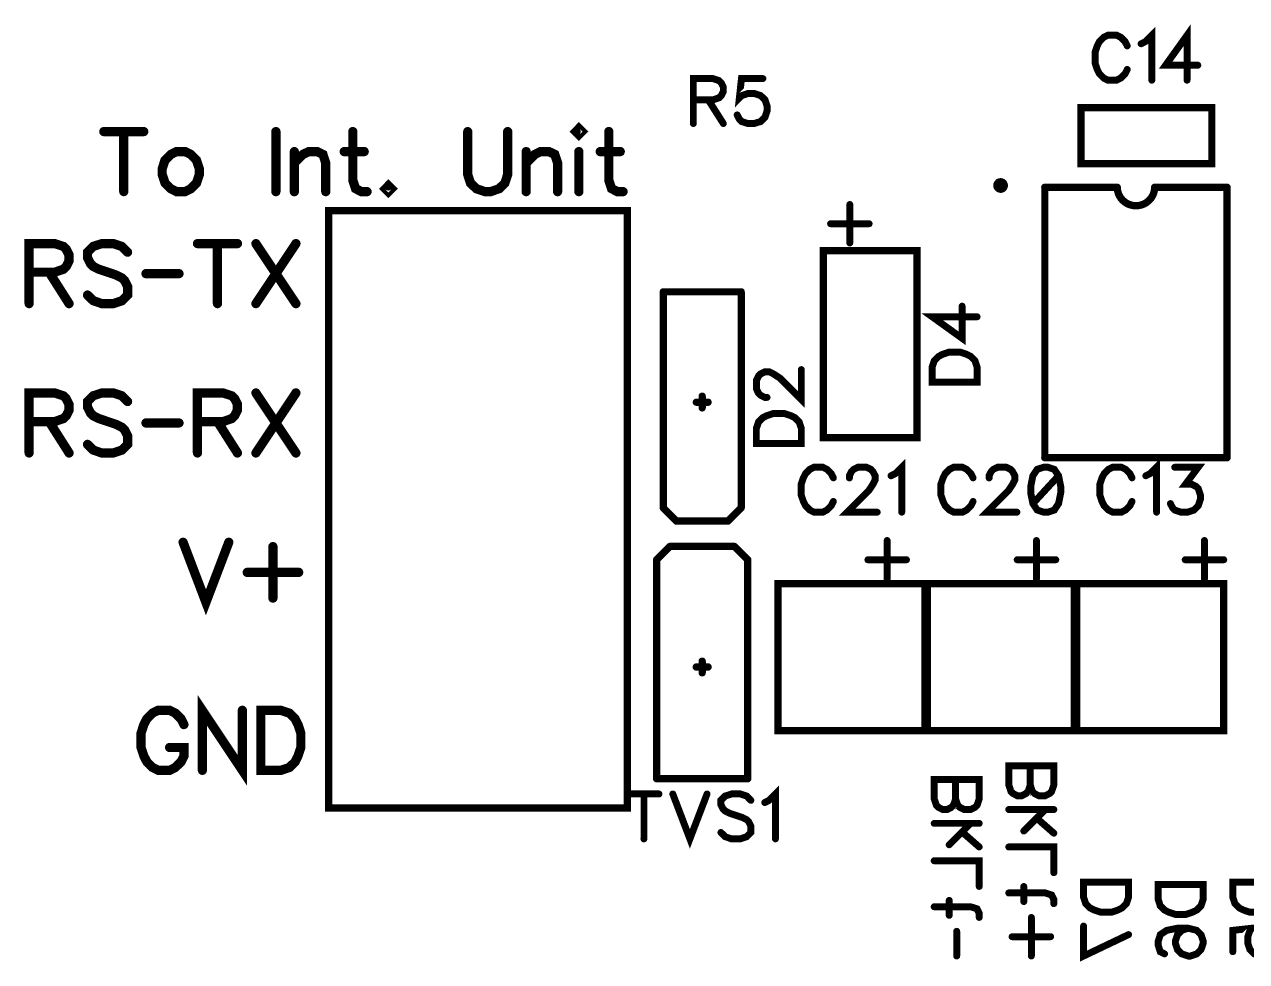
# Model space of a CAD drawing. Extents: x 0.01 to 6.15, y 0 to 8.66.
# Drawn here: x 3.242 to 4.879, y 7.406 to 8.661 of the extents above; entities that cross this region are included whole.
import ezdxf

# ---------------------------------------------------------------- set-up
doc = ezdxf.new("R2010")
doc.units = 0
doc.layers.add('Top_Silk', color=2, linetype='CONTINUOUS')

msp = doc.modelspace()

# ---------------------------------------------------------------- linework, layer by layer
at = {"layer": 'Top_Silk', "linetype": 'CONTINUOUS'}
for points, const_width in [([(4.799, 8.5863), (4.799, 8.6465), (4.7703, 8.6064), (4.8134, 8.6064)], 0.0093), ([(4.7189, 8.6323), (4.716, 8.638), (4.7102, 8.6438), (4.7045, 8.6466), (4.6931, 8.6466), (4.6873, 8.6438), (4.6816, 8.638), (4.6787, 8.6323), (4.6758, 8.6237), (4.6758, 8.6093), (4.6787, 8.6007), (4.6816, 8.5949), (4.6873, 8.5892), (4.6931, 8.5863), (4.7045, 8.5863), (4.7102, 8.5892), (4.716, 8.5949), (4.7189, 8.6007)], 0.0093), ([(4.7374, 8.6351), (4.7432, 8.638), (4.7518, 8.6465), (4.7518, 8.5863)], 0.0093), ([(4.1377, 8.5599), (4.1635, 8.5599), (4.1722, 8.5628), (4.1751, 8.5656), (4.1779, 8.5713), (4.1779, 8.5771), (4.1751, 8.5828), (4.1722, 8.5857), (4.1635, 8.5886), (4.1377, 8.5886), (4.1377, 8.5283)], 0.0093), ([(4.2309, 8.5885), (4.2022, 8.5885), (4.1994, 8.5627), (4.2022, 8.5656), (4.2108, 8.5685), (4.2194, 8.5685), (4.228, 8.5656), (4.2338, 8.5599), (4.2366, 8.5512), (4.2366, 8.5455), (4.2338, 8.5369), (4.228, 8.5311), (4.2194, 8.5283), (4.2108, 8.5283), (4.2022, 8.5311), (4.1994, 8.5341), (4.1964, 8.5398)], 0.0093), ([(4.1578, 8.5599), (4.1779, 8.5283)], 0.0093), ([(4.8322, 8.4744), (4.657, 8.4744), (4.657, 8.5495), (4.8322, 8.5495), (4.8322, 8.4744)], 0.0098), ([(3.9806, 8.5175), (3.9844, 8.5137), (3.9883, 8.5175), (3.9844, 8.5214), (3.9806, 8.5175)], 0.0124), ([(3.348, 8.5175), (3.4016, 8.5175)], 0.0124), ([(3.3748, 8.5175), (3.3748, 8.4371)], 0.0124), ([(3.5786, 8.5175), (3.5786, 8.4371)], 0.0124), ([(3.6816, 8.5175), (3.6816, 8.4524), (3.6854, 8.441), (3.6931, 8.4371), (3.7007, 8.4371)], 0.0124), ([(3.8355, 8.5175), (3.8355, 8.4601), (3.8393, 8.4486), (3.847, 8.441), (3.8585, 8.4371), (3.8661, 8.4371), (3.8776, 8.441), (3.8853, 8.4486), (3.8891, 8.4601), (3.8891, 8.5175)], 0.0124), ([(4.0245, 8.5175), (4.0245, 8.4524), (4.0283, 8.441), (4.036, 8.4371), (4.0436, 8.4371)], 0.0124), ([(3.4454, 8.4907), (3.4378, 8.4869), (3.4301, 8.4792), (3.4263, 8.4677), (3.4263, 8.4601), (3.4301, 8.4486), (3.4378, 8.441), (3.4454, 8.4371), (3.4569, 8.4371), (3.4646, 8.441), (3.4722, 8.4486), (3.4761, 8.4601), (3.4761, 8.4677), (3.4722, 8.4792), (3.4646, 8.4869), (3.4569, 8.4907), (3.4454, 8.4907)], 0.0124), ([(3.6033, 8.4907), (3.6033, 8.4371)], 0.0124), ([(3.6033, 8.4754), (3.6148, 8.4869), (3.6225, 8.4907), (3.6339, 8.4907), (3.6416, 8.4869), (3.6454, 8.4754), (3.6454, 8.4371)], 0.0124), ([(3.6701, 8.4907), (3.6969, 8.4907)], 0.0124), ([(3.9138, 8.4907), (3.9138, 8.4371)], 0.0124), ([(3.9138, 8.4754), (3.9253, 8.4869), (3.933, 8.4907), (3.9444, 8.4907), (3.9521, 8.4869), (3.9559, 8.4754), (3.9559, 8.4371)], 0.0124), ([(3.9844, 8.4907), (3.9844, 8.4371)], 0.0124), ([(4.013, 8.4907), (4.0398, 8.4907)], 0.0124), ([(3.7292, 8.4448), (3.7254, 8.4409), (3.7292, 8.4371), (3.7331, 8.4409), (3.7292, 8.4448)], 0.0124), ([(4.5492, 8.4403), (4.5508, 8.4406), (4.5522, 8.4413), (4.5533, 8.4424), (4.554, 8.4438), (4.5542, 8.4453), (4.554, 8.4469), (4.5533, 8.4482), (4.5522, 8.4494), (4.5508, 8.4501), (4.5492, 8.4503), (4.5477, 8.4501), (4.5463, 8.4494), (4.5452, 8.4482), (4.5445, 8.4469), (4.5443, 8.4453), (4.5445, 8.4438), (4.5452, 8.4424), (4.5463, 8.4413), (4.5477, 8.4406), (4.5492, 8.4403)], 0.0098), ([(4.6085, 8.4429), (4.6085, 8.0808)], 0.0098), ([(4.6085, 8.4429), (4.7054, 8.4429)], 0.0098), ([(4.7054, 8.4429), (4.7058, 8.439), (4.7068, 8.4352), (4.7083, 8.4316), (4.7104, 8.4283), (4.7129, 8.4254), (4.7159, 8.4229), (4.7193, 8.4208), (4.7229, 8.4194), (4.7267, 8.4185), (4.7306, 8.4182), (4.7345, 8.4185), (4.7383, 8.4194), (4.7419, 8.4208), (4.7452, 8.4229), (4.7482, 8.4254), (4.7508, 8.4283), (4.7528, 8.4316), (4.7544, 8.4352), (4.7553, 8.439), (4.7557, 8.4429)], 0.0098), ([(4.7557, 8.4429), (4.8527, 8.4429)], 0.0098), ([(4.8527, 8.4429), (4.8527, 8.0808)], 0.0098), ([(3.6493, 8.4117), (4.0493, 8.4117), (4.0493, 7.6117), (3.6493, 7.6117), (3.6493, 8.4117)], 0.0098), ([(4.3473, 8.4199), (4.3473, 8.3683)], 0.0093), ([(4.3215, 8.3941), (4.3732, 8.3941)], 0.0093), ([(3.248, 8.3292), (3.2824, 8.3292), (3.2939, 8.3331), (3.2978, 8.3369), (3.3016, 8.3445), (3.3016, 8.3522), (3.2978, 8.3598), (3.2939, 8.3637), (3.2824, 8.3675), (3.248, 8.3675), (3.248, 8.2871)], 0.0124), ([(3.3799, 8.356), (3.3723, 8.3637), (3.3608, 8.3675), (3.3455, 8.3675), (3.334, 8.3637), (3.3263, 8.356), (3.3263, 8.3484), (3.3302, 8.3407), (3.334, 8.3369), (3.3416, 8.3331), (3.3646, 8.3254), (3.3723, 8.3216), (3.3761, 8.3177), (3.3799, 8.3101), (3.3799, 8.2986), (3.3723, 8.291), (3.3608, 8.2871), (3.3455, 8.2871), (3.334, 8.291), (3.3263, 8.2986)], 0.0124), ([(3.4735, 8.3675), (3.5271, 8.3675)], 0.0124), ([(3.5003, 8.3675), (3.5003, 8.2871)], 0.0124), ([(3.5518, 8.3675), (3.6054, 8.2871)], 0.0124), ([(3.6054, 8.3675), (3.5518, 8.2871)], 0.0124), ([(4.4372, 8.3581), (4.312, 8.3581), (4.312, 8.1077), (4.4372, 8.1077), (4.4372, 8.3581)], 0.0098), ([(3.2748, 8.3292), (3.3016, 8.2871)], 0.0124), ([(3.4046, 8.3273), (3.4488, 8.3273)], 0.0124), ([(4.0974, 8.3029), (4.0974, 8.0136)], 0.0098), ([(4.0974, 8.3029), (4.2018, 8.3029)], 0.0098), ([(4.2018, 8.3029), (4.2018, 8.0136)], 0.0098), ([(4.5178, 8.2695), (4.4576, 8.2695), (4.4977, 8.2407), (4.4977, 8.2838)], 0.0093), ([(4.4575, 8.182), (4.5178, 8.182), (4.5178, 8.2021), (4.5149, 8.2107), (4.5092, 8.2165), (4.5034, 8.2194), (4.4949, 8.2222), (4.4805, 8.2222), (4.4719, 8.2194), (4.4662, 8.2165), (4.4604, 8.2107), (4.4575, 8.2021), (4.4575, 8.182)], 0.0093), ([(4.2365, 8.1615), (4.2336, 8.1615), (4.2279, 8.1643), (4.225, 8.1672), (4.2222, 8.173), (4.2222, 8.1844), (4.225, 8.1901), (4.2279, 8.193), (4.2336, 8.1959), (4.2393, 8.1959), (4.2451, 8.193), (4.2537, 8.1873), (4.2824, 8.1586), (4.2824, 8.1988)], 0.0093), ([(3.248, 8.1292), (3.2824, 8.1292), (3.2939, 8.1331), (3.2978, 8.1369), (3.3016, 8.1445), (3.3016, 8.1522), (3.2978, 8.1598), (3.2939, 8.1637), (3.2824, 8.1675), (3.248, 8.1675), (3.248, 8.0871)], 0.0124), ([(3.3799, 8.156), (3.3723, 8.1637), (3.3608, 8.1675), (3.3455, 8.1675), (3.334, 8.1637), (3.3263, 8.156), (3.3263, 8.1484), (3.3302, 8.1407), (3.334, 8.1369), (3.3416, 8.1331), (3.3646, 8.1254), (3.3723, 8.1216), (3.3761, 8.1177), (3.3799, 8.1101), (3.3799, 8.0986), (3.3723, 8.091), (3.3608, 8.0871), (3.3455, 8.0871), (3.334, 8.091), (3.3263, 8.0986)], 0.0124), ([(3.4735, 8.1292), (3.5079, 8.1292), (3.5194, 8.1331), (3.5233, 8.1369), (3.5271, 8.1445), (3.5271, 8.1522), (3.5233, 8.1598), (3.5194, 8.1637), (3.5079, 8.1675), (3.4735, 8.1675), (3.4735, 8.0871)], 0.0124), ([(3.5518, 8.1675), (3.6054, 8.0871)], 0.0124), ([(3.6054, 8.1675), (3.5518, 8.0871)], 0.0124), ([(4.1418, 8.1551), (4.1574, 8.1551)], 0.0098), ([(4.1496, 8.1631), (4.1496, 8.1475)], 0.0098), ([(3.2748, 8.1292), (3.3016, 8.0871)], 0.0124), ([(3.5003, 8.1292), (3.5271, 8.0871)], 0.0124), ([(4.2221, 8.0999), (4.2824, 8.0999), (4.2824, 8.12), (4.2795, 8.1286), (4.2738, 8.1343), (4.268, 8.1372), (4.2594, 8.1401), (4.2451, 8.1401), (4.2364, 8.1372), (4.2307, 8.1343), (4.225, 8.1286), (4.2221, 8.12), (4.2221, 8.0999)], 0.0093), ([(3.4046, 8.1273), (3.4488, 8.1273)], 0.0124), ([(4.3253, 8.0538), (4.3224, 8.0595), (4.3167, 8.0652), (4.311, 8.0681), (4.2995, 8.0681), (4.2937, 8.0652), (4.288, 8.0595), (4.2851, 8.0538), (4.2822, 8.0452), (4.2822, 8.0308), (4.2851, 8.0222), (4.288, 8.0164), (4.2937, 8.0107), (4.2995, 8.0078), (4.311, 8.0078), (4.3167, 8.0107), (4.3224, 8.0164), (4.3253, 8.0222)], 0.0093), ([(4.3467, 8.0537), (4.3467, 8.0566), (4.3496, 8.0623), (4.3524, 8.0652), (4.3582, 8.068), (4.3697, 8.068), (4.3754, 8.0652), (4.3782, 8.0623), (4.3812, 8.0566), (4.3812, 8.0509), (4.3782, 8.0451), (4.3725, 8.0365), (4.3438, 8.0078), (4.384, 8.0078)], 0.0093), ([(4.4025, 8.0566), (4.4083, 8.0595), (4.4169, 8.068), (4.4169, 8.0078)], 0.0093), ([(4.5124, 8.0538), (4.5095, 8.0595), (4.5038, 8.0652), (4.4981, 8.0681), (4.4866, 8.0681), (4.4808, 8.0652), (4.4751, 8.0595), (4.4722, 8.0538), (4.4693, 8.0452), (4.4693, 8.0308), (4.4722, 8.0222), (4.4751, 8.0164), (4.4808, 8.0107), (4.4866, 8.0078), (4.4981, 8.0078), (4.5038, 8.0107), (4.5095, 8.0164), (4.5124, 8.0222)], 0.0093), ([(4.5338, 8.0537), (4.5338, 8.0566), (4.5367, 8.0623), (4.5395, 8.0652), (4.5453, 8.068), (4.5568, 8.068), (4.5625, 8.0652), (4.5653, 8.0623), (4.5683, 8.0566), (4.5683, 8.0509), (4.5653, 8.0451), (4.5596, 8.0365), (4.5309, 8.0078), (4.5711, 8.0078)], 0.0093), ([(4.6069, 8.068), (4.5983, 8.0652), (4.5925, 8.0566), (4.5896, 8.0422), (4.5896, 8.0336), (4.5925, 8.0193), (4.5983, 8.0107), (4.6069, 8.0078), (4.6126, 8.0078), (4.6212, 8.0107), (4.6269, 8.0193), (4.6298, 8.0336), (4.6298, 8.0422), (4.6269, 8.0566), (4.6212, 8.0652), (4.6126, 8.068), (4.6069, 8.068)], 0.0093), ([(4.6085, 8.0808), (4.8527, 8.0808)], 0.0098), ([(4.7253, 8.0538), (4.7224, 8.0595), (4.7167, 8.0652), (4.711, 8.0681), (4.6995, 8.0681), (4.6937, 8.0652), (4.688, 8.0595), (4.6851, 8.0538), (4.6822, 8.0452), (4.6822, 8.0308), (4.6851, 8.0222), (4.688, 8.0164), (4.6937, 8.0107), (4.6995, 8.0078), (4.711, 8.0078), (4.7167, 8.0107), (4.7224, 8.0164), (4.7253, 8.0222)], 0.0093), ([(4.7438, 8.0566), (4.7496, 8.0595), (4.7582, 8.068), (4.7582, 8.0078)], 0.0093), ([(4.7825, 8.068), (4.814, 8.068), (4.7968, 8.0451), (4.8055, 8.0451), (4.8112, 8.0422), (4.814, 8.0394), (4.8169, 8.0308), (4.8169, 8.0251), (4.814, 8.0164), (4.8083, 8.0107), (4.7997, 8.0078), (4.7911, 8.0078), (4.7825, 8.0107), (4.7797, 8.0136), (4.7767, 8.0193)], 0.0093), ([(4.6269, 8.0566), (4.5925, 8.0193)], 0.0093), ([(4.0974, 8.0136), (4.1152, 7.9958)], 0.0098), ([(4.2018, 8.0136), (4.184, 7.9958)], 0.0098), ([(4.1152, 7.9958), (4.184, 7.9958)], 0.0098), ([(3.4543, 7.9675), (3.4849, 7.8871), (3.5155, 7.9675)], 0.0124), ([(4.3973, 7.9699), (4.3973, 7.9183)], 0.0093), ([(4.5973, 7.9699), (4.5973, 7.9183)], 0.0093), ([(4.8223, 7.9699), (4.8223, 7.9183)], 0.0093), ([(3.5746, 7.9617), (3.5746, 7.8928)], 0.0124), ([(4.0886, 7.9442), (4.1063, 7.9619)], 0.0098), ([(4.1929, 7.9619), (4.1063, 7.9619)], 0.0098), ([(4.2106, 7.9442), (4.1929, 7.9619)], 0.0098), ([(4.0886, 7.6509), (4.0886, 7.9442)], 0.0098), ([(4.2106, 7.6509), (4.2106, 7.9442)], 0.0098), ([(4.3715, 7.9441), (4.4232, 7.9441)], 0.0093), ([(4.5715, 7.9441), (4.6232, 7.9441)], 0.0093), ([(4.7965, 7.9441), (4.8482, 7.9441)], 0.0093), ([(3.5402, 7.9272), (3.6091, 7.9272)], 0.0124), ([(4.448, 7.9119), (4.2512, 7.9119), (4.2512, 7.7151), (4.448, 7.7151), (4.448, 7.9119)], 0.0098), ([(4.648, 7.9119), (4.4512, 7.9119), (4.4512, 7.7151), (4.648, 7.7151), (4.648, 7.9119)], 0.0098), ([(4.848, 7.9119), (4.6512, 7.9119), (4.6512, 7.7151), (4.848, 7.7151), (4.848, 7.9119)], 0.0098), ([(4.1496, 7.7927), (4.1496, 7.8083)], 0.0098), ([(4.1575, 7.8005), (4.1417, 7.8005)], 0.0098), ([(3.5337, 7.7425), (3.5337, 7.6621), (3.4801, 7.7425), (3.4801, 7.6621)], 0.0124), ([(3.4554, 7.7234), (3.4516, 7.731), (3.4439, 7.7387), (3.4363, 7.7425), (3.421, 7.7425), (3.4133, 7.7387), (3.4057, 7.731), (3.4018, 7.7234), (3.398, 7.7119), (3.398, 7.6927), (3.4018, 7.6813), (3.4057, 7.6736), (3.4133, 7.666), (3.421, 7.6621), (3.4363, 7.6621), (3.4439, 7.666), (3.4516, 7.6736), (3.4554, 7.6813), (3.4554, 7.6927), (3.4363, 7.6927)], 0.0124), ([(3.5584, 7.7425), (3.5584, 7.6621), (3.5852, 7.6621), (3.5967, 7.666), (3.6044, 7.6736), (3.6082, 7.6813), (3.612, 7.6927), (3.612, 7.7119), (3.6082, 7.7234), (3.6044, 7.731), (3.5967, 7.7387), (3.5852, 7.7425), (3.5584, 7.7425)], 0.0124), ([(4.5603, 7.6683), (4.6205, 7.6683), (4.6205, 7.6424), (4.6176, 7.6338), (4.6148, 7.631), (4.6091, 7.6281), (4.6004, 7.6281), (4.5947, 7.631), (4.5918, 7.6338), (4.589, 7.6424), (4.5861, 7.6338), (4.5832, 7.631), (4.5775, 7.6281), (4.5717, 7.6281), (4.566, 7.631), (4.5631, 7.6338), (4.5603, 7.6424), (4.5603, 7.6683)], 0.0093), ([(4.589, 7.6683), (4.589, 7.6424)], 0.0093), ([(4.2106, 7.6509), (4.0886, 7.6509)], 0.0098), ([(4.4603, 7.6498), (4.5206, 7.6498), (4.5206, 7.6239), (4.5177, 7.6153), (4.5148, 7.6125), (4.5091, 7.6096), (4.5005, 7.6096), (4.4947, 7.6125), (4.4919, 7.6153), (4.489, 7.6239), (4.4861, 7.6153), (4.4833, 7.6125), (4.4776, 7.6096), (4.4718, 7.6096), (4.4661, 7.6125), (4.4632, 7.6153), (4.4603, 7.6239), (4.4603, 7.6498)], 0.0093), ([(4.489, 7.6498), (4.489, 7.6239)], 0.0093), ([(4.0515, 7.6305), (4.0917, 7.6305)], 0.0093), ([(4.0716, 7.6305), (4.0716, 7.5703)], 0.0093), ([(4.1102, 7.6305), (4.1331, 7.5703), (4.1561, 7.6305)], 0.0093), ([(4.2148, 7.6219), (4.2091, 7.6277), (4.2005, 7.6305), (4.189, 7.6305), (4.1804, 7.6277), (4.1746, 7.6219), (4.1746, 7.6162), (4.1775, 7.6104), (4.1804, 7.6076), (4.1861, 7.6047), (4.2033, 7.599), (4.2091, 7.5961), (4.2119, 7.5932), (4.2148, 7.5875), (4.2148, 7.5789), (4.2091, 7.5732), (4.2005, 7.5703), (4.189, 7.5703), (4.1804, 7.5732), (4.1746, 7.5789)], 0.0093), ([(4.2333, 7.619), (4.2391, 7.6219), (4.2477, 7.6305), (4.2477, 7.5703)], 0.0093), ([(4.5603, 7.6096), (4.6205, 7.6096)], 0.0093), ([(4.5804, 7.5809), (4.6091, 7.6096)], 0.0093), ([(4.4603, 7.5911), (4.5206, 7.5911)], 0.0093), ([(4.4804, 7.5624), (4.5091, 7.5911)], 0.0093), ([(4.5976, 7.5981), (4.6205, 7.578)], 0.0093), ([(4.4977, 7.5796), (4.5206, 7.5595)], 0.0093), ([(4.5603, 7.5595), (4.6205, 7.5595), (4.6205, 7.5251)], 0.0093), ([(4.4603, 7.541), (4.5206, 7.541), (4.5206, 7.5066)], 0.0093), ([(4.6604, 7.5123), (4.7206, 7.5123), (4.7206, 7.4922), (4.7177, 7.4836), (4.712, 7.4778), (4.7063, 7.475), (4.6977, 7.4721), (4.6833, 7.4721), (4.6747, 7.475), (4.669, 7.4778), (4.6632, 7.4836), (4.6604, 7.4922), (4.6604, 7.5123)], 0.0093), ([(4.7603, 7.5094), (4.8206, 7.5094), (4.8206, 7.4893), (4.8177, 7.4807), (4.812, 7.4749), (4.8062, 7.4721), (4.7976, 7.4692), (4.7832, 7.4692), (4.7746, 7.4721), (4.7689, 7.4749), (4.7631, 7.4807), (4.7603, 7.4893), (4.7603, 7.5094)], 0.0093), ([(4.8602, 7.5123), (4.9205, 7.5123), (4.9205, 7.4922), (4.9176, 7.4836), (4.9119, 7.4778), (4.9061, 7.475), (4.8976, 7.4721), (4.8832, 7.4721), (4.8746, 7.475), (4.8689, 7.4778), (4.8631, 7.4836), (4.8602, 7.4922), (4.8602, 7.5123)], 0.0093), ([(4.5603, 7.4979), (4.6091, 7.4979), (4.6176, 7.4951), (4.6205, 7.4893), (4.6205, 7.4836)], 0.0093), ([(4.5804, 7.5065), (4.5804, 7.4864)], 0.0093), ([(4.4603, 7.4794), (4.5091, 7.4794), (4.5177, 7.4766), (4.5206, 7.4708), (4.5206, 7.4651)], 0.0093), ([(4.4804, 7.488), (4.4804, 7.4679)], 0.0093), ([(4.5905, 7.4651), (4.5905, 7.4134)], 0.0093), ([(4.4905, 7.4466), (4.4905, 7.4134)], 0.0093), ([(4.7206, 7.4421), (4.6604, 7.4134), (4.6604, 7.4536)], 0.0093), ([(4.7689, 7.4163), (4.7632, 7.4191), (4.7604, 7.4277), (4.7604, 7.4334), (4.7632, 7.4421), (4.7718, 7.4478), (4.7862, 7.4507), (4.8005, 7.4507), (4.812, 7.4478), (4.8177, 7.4421), (4.8206, 7.4334), (4.8206, 7.4306), (4.8177, 7.422), (4.812, 7.4163), (4.8033, 7.4134), (4.8005, 7.4134), (4.7919, 7.4163), (4.7862, 7.422), (4.7833, 7.4306), (4.7833, 7.4334), (4.7862, 7.4421), (4.7919, 7.4478), (4.8005, 7.4507)], 0.0093), ([(4.8603, 7.4192), (4.8603, 7.4478), (4.8861, 7.4507), (4.8832, 7.4478), (4.8803, 7.4392), (4.8803, 7.4306), (4.8832, 7.422), (4.8889, 7.4163), (4.8976, 7.4134), (4.9033, 7.4134), (4.9119, 7.4163), (4.9177, 7.422), (4.9205, 7.4306), (4.9205, 7.4392), (4.9177, 7.4478), (4.9147, 7.4507), (4.909, 7.4536)], 0.0093), ([(4.5646, 7.4393), (4.6163, 7.4393)], 0.0093)]:
    msp.add_lwpolyline(points, dxfattribs=dict(at, const_width=const_width))
for points, const_width in [([(4.7165, 8.6323, 1), (4.7212, 8.6323, 1), (4.7165, 8.6323, 1)], 0.0046), ([(4.7351, 8.6351, 1), (4.7397, 8.6351, 1), (4.7351, 8.6351, 1)], 0.0046), ([(4.811, 8.6064, 1), (4.8157, 8.6064, 1), (4.811, 8.6064, 1)], 0.0046), ([(4.7165, 8.6007, 1), (4.7212, 8.6007, 1), (4.7165, 8.6007, 1)], 0.0046), ([(4.2286, 8.5885, 1), (4.2332, 8.5885, 1), (4.2286, 8.5885, 1)], 0.0046), ([(4.7495, 8.5863, 1), (4.7541, 8.5863, 1), (4.7495, 8.5863, 1)], 0.0046), ([(4.7967, 8.5863, 1), (4.8013, 8.5863, 1), (4.7967, 8.5863, 1)], 0.0046), ([(4.1354, 8.5599, 1), (4.14, 8.5599, 1), (4.1354, 8.5599, 1)], 0.0046), ([(4.1555, 8.5599, 1), (4.1601, 8.5599, 1), (4.1555, 8.5599, 1)], 0.0046), ([(4.1354, 8.5283, 1), (4.14, 8.5283, 1), (4.1354, 8.5283, 1)], 0.0046), ([(4.1756, 8.5283, 1), (4.1802, 8.5283, 1), (4.1756, 8.5283, 1)], 0.0046), ([(4.1941, 8.5398, 1), (4.1988, 8.5398, 1), (4.1941, 8.5398, 1)], 0.0046), ([(3.345, 8.5175, 1), (3.3511, 8.5175, 1), (3.345, 8.5175, 1)], 0.0062), ([(3.3718, 8.5175, 1), (3.3779, 8.5175, 1), (3.3718, 8.5175, 1)], 0.0062), ([(3.3985, 8.5175, 1), (3.4047, 8.5175, 1), (3.3985, 8.5175, 1)], 0.0062), ([(3.5755, 8.5175, 1), (3.5817, 8.5175, 1), (3.5755, 8.5175, 1)], 0.0062), ([(3.6785, 8.5175, 1), (3.6847, 8.5175, 1), (3.6785, 8.5175, 1)], 0.0062), ([(3.8325, 8.5175, 1), (3.8386, 8.5175, 1), (3.8325, 8.5175, 1)], 0.0062), ([(3.886, 8.5175, 1), (3.8922, 8.5175, 1), (3.886, 8.5175, 1)], 0.0062), ([(3.9775, 8.5175, 1), (3.9837, 8.5175, 1), (3.9775, 8.5175, 1)], 0.0062), ([(4.0214, 8.5175, 1), (4.0276, 8.5175, 1), (4.0214, 8.5175, 1)], 0.0062), ([(3.4423, 8.4907, 1), (3.4485, 8.4907, 1), (3.4423, 8.4907, 1)], 0.0062), ([(3.6002, 8.4907, 1), (3.6064, 8.4907, 1), (3.6002, 8.4907, 1)], 0.0062), ([(3.667, 8.4907, 1), (3.6732, 8.4907, 1), (3.667, 8.4907, 1)], 0.0062), ([(3.6938, 8.4907, 1), (3.7, 8.4907, 1), (3.6938, 8.4907, 1)], 0.0062), ([(3.9107, 8.4907, 1), (3.9169, 8.4907, 1), (3.9107, 8.4907, 1)], 0.0062), ([(3.9813, 8.4907, 1), (3.9875, 8.4907, 1), (3.9813, 8.4907, 1)], 0.0062), ([(4.0099, 8.4907, 1), (4.0161, 8.4907, 1), (4.0099, 8.4907, 1)], 0.0062), ([(4.0367, 8.4907, 1), (4.0429, 8.4907, 1), (4.0367, 8.4907, 1)], 0.0062), ([(3.6002, 8.4754, 1), (3.6064, 8.4754, 1), (3.6002, 8.4754, 1)], 0.0062), ([(3.9107, 8.4754, 1), (3.9169, 8.4754, 1), (3.9107, 8.4754, 1)], 0.0062), ([(3.7261, 8.4448, 1), (3.7323, 8.4448, 1), (3.7261, 8.4448, 1)], 0.0062), ([(4.606, 8.4429, 1), (4.611, 8.4429, 1), (4.606, 8.4429, 1)], 0.0049), ([(4.606, 8.4429, 1), (4.611, 8.4429, 1), (4.606, 8.4429, 1)], 0.0049), ([(4.703, 8.4429, 1), (4.7079, 8.4429, 1), (4.703, 8.4429, 1)], 0.0049), ([(4.703, 8.4429, 1), (4.7079, 8.4429, 1), (4.703, 8.4429, 1)], 0.0049), ([(4.7532, 8.4429, 1), (4.7582, 8.4429, 1), (4.7532, 8.4429, 1)], 0.0049), ([(4.7532, 8.4429, 1), (4.7582, 8.4429, 1), (4.7532, 8.4429, 1)], 0.0049), ([(4.8502, 8.4429, 1), (4.8551, 8.4429, 1), (4.8502, 8.4429, 1)], 0.0049), ([(4.8502, 8.4429, 1), (4.8551, 8.4429, 1), (4.8502, 8.4429, 1)], 0.0049), ([(3.3718, 8.4371, 1), (3.3779, 8.4371, 1), (3.3718, 8.4371, 1)], 0.0062), ([(3.5755, 8.4371, 1), (3.5817, 8.4371, 1), (3.5755, 8.4371, 1)], 0.0062), ([(3.6002, 8.4371, 1), (3.6064, 8.4371, 1), (3.6002, 8.4371, 1)], 0.0062), ([(3.6423, 8.4371, 1), (3.6485, 8.4371, 1), (3.6423, 8.4371, 1)], 0.0062), ([(3.6976, 8.4371, 1), (3.7038, 8.4371, 1), (3.6976, 8.4371, 1)], 0.0062), ([(3.9107, 8.4371, 1), (3.9169, 8.4371, 1), (3.9107, 8.4371, 1)], 0.0062), ([(3.9528, 8.4371, 1), (3.959, 8.4371, 1), (3.9528, 8.4371, 1)], 0.0062), ([(3.9813, 8.4371, 1), (3.9875, 8.4371, 1), (3.9813, 8.4371, 1)], 0.0062), ([(4.0405, 8.4371, 1), (4.0467, 8.4371, 1), (4.0405, 8.4371, 1)], 0.0062), ([(4.5468, 8.4403, 1), (4.5517, 8.4403, 1), (4.5468, 8.4403, 1)], 0.0049), ([(4.345, 8.4199, 1), (4.3496, 8.4199, 1), (4.345, 8.4199, 1)], 0.0046), ([(4.3192, 8.3941, 1), (4.3238, 8.3941, 1), (4.3192, 8.3941, 1)], 0.0046), ([(4.3709, 8.3941, 1), (4.3755, 8.3941, 1), (4.3709, 8.3941, 1)], 0.0046), ([(3.4705, 8.3675, 1), (3.4766, 8.3675, 1), (3.4705, 8.3675, 1)], 0.0062), ([(3.4973, 8.3675, 1), (3.5034, 8.3675, 1), (3.4973, 8.3675, 1)], 0.0062), ([(3.524, 8.3675, 1), (3.5302, 8.3675, 1), (3.524, 8.3675, 1)], 0.0062), ([(3.5488, 8.3675, 1), (3.5549, 8.3675, 1), (3.5488, 8.3675, 1)], 0.0062), ([(3.6023, 8.3675, 1), (3.6085, 8.3675, 1), (3.6023, 8.3675, 1)], 0.0062), ([(4.345, 8.3683, 1), (4.3496, 8.3683, 1), (4.345, 8.3683, 1)], 0.0046), ([(3.3768, 8.356, 1), (3.383, 8.356, 1), (3.3768, 8.356, 1)], 0.0062), ([(3.245, 8.3292, 1), (3.2511, 8.3292, 1), (3.245, 8.3292, 1)], 0.0062), ([(3.2718, 8.3292, 1), (3.2779, 8.3292, 1), (3.2718, 8.3292, 1)], 0.0062), ([(3.4015, 8.3273, 1), (3.4077, 8.3273, 1), (3.4015, 8.3273, 1)], 0.0062), ([(3.4458, 8.3273, 1), (3.4519, 8.3273, 1), (3.4458, 8.3273, 1)], 0.0062), ([(3.3232, 8.2986, 1), (3.3294, 8.2986, 1), (3.3232, 8.2986, 1)], 0.0062), ([(4.095, 8.3029, 1), (4.0999, 8.3029, 1), (4.095, 8.3029, 1)], 0.0049), ([(4.095, 8.3029, 1), (4.0999, 8.3029, 1), (4.095, 8.3029, 1)], 0.0049), ([(4.1993, 8.3029, 1), (4.2042, 8.3029, 1), (4.1993, 8.3029, 1)], 0.0049), ([(4.1993, 8.3029, 1), (4.2042, 8.3029, 1), (4.1993, 8.3029, 1)], 0.0049), ([(3.245, 8.2871, 1), (3.2511, 8.2871, 1), (3.245, 8.2871, 1)], 0.0062), ([(3.2985, 8.2871, 1), (3.3047, 8.2871, 1), (3.2985, 8.2871, 1)], 0.0062), ([(3.4973, 8.2871, 1), (3.5034, 8.2871, 1), (3.4973, 8.2871, 1)], 0.0062), ([(3.5488, 8.2871, 1), (3.5549, 8.2871, 1), (3.5488, 8.2871, 1)], 0.0062), ([(3.6023, 8.2871, 1), (3.6085, 8.2871, 1), (3.6023, 8.2871, 1)], 0.0062), ([(4.4954, 8.2838, 1), (4.5, 8.2838, 1), (4.4954, 8.2838, 1)], 0.0046), ([(4.5155, 8.2695, 1), (4.5201, 8.2695, 1), (4.5155, 8.2695, 1)], 0.0046), ([(4.2801, 8.1988, 1), (4.2847, 8.1988, 1), (4.2801, 8.1988, 1)], 0.0046), ([(4.4552, 8.182, 1), (4.4599, 8.182, 1), (4.4552, 8.182, 1)], 0.0046), ([(3.5488, 8.1675, 1), (3.5549, 8.1675, 1), (3.5488, 8.1675, 1)], 0.0062), ([(3.6023, 8.1675, 1), (3.6085, 8.1675, 1), (3.6023, 8.1675, 1)], 0.0062), ([(3.3768, 8.156, 1), (3.383, 8.156, 1), (3.3768, 8.156, 1)], 0.0062), ([(4.1393, 8.1551, 1), (4.1442, 8.1551, 1), (4.1393, 8.1551, 1)], 0.0049), ([(4.1471, 8.1631, 1), (4.152, 8.1631, 1), (4.1471, 8.1631, 1)], 0.0049), ([(4.1471, 8.1475, 1), (4.152, 8.1475, 1), (4.1471, 8.1475, 1)], 0.0049), ([(4.155, 8.1551, 1), (4.1599, 8.1551, 1), (4.155, 8.1551, 1)], 0.0049), ([(4.2342, 8.1615, 1), (4.2388, 8.1615, 1), (4.2342, 8.1615, 1)], 0.0046), ([(3.245, 8.1292, 1), (3.2511, 8.1292, 1), (3.245, 8.1292, 1)], 0.0062), ([(3.2718, 8.1292, 1), (3.2779, 8.1292, 1), (3.2718, 8.1292, 1)], 0.0062), ([(3.4015, 8.1273, 1), (3.4077, 8.1273, 1), (3.4015, 8.1273, 1)], 0.0062), ([(3.4458, 8.1273, 1), (3.4519, 8.1273, 1), (3.4458, 8.1273, 1)], 0.0062), ([(3.4705, 8.1292, 1), (3.4766, 8.1292, 1), (3.4705, 8.1292, 1)], 0.0062), ([(3.4973, 8.1292, 1), (3.5034, 8.1292, 1), (3.4973, 8.1292, 1)], 0.0062), ([(3.3232, 8.0986, 1), (3.3294, 8.0986, 1), (3.3232, 8.0986, 1)], 0.0062), ([(4.2198, 8.0999, 1), (4.2244, 8.0999, 1), (4.2198, 8.0999, 1)], 0.0046), ([(3.245, 8.0871, 1), (3.2511, 8.0871, 1), (3.245, 8.0871, 1)], 0.0062), ([(3.2985, 8.0871, 1), (3.3047, 8.0871, 1), (3.2985, 8.0871, 1)], 0.0062), ([(3.4705, 8.0871, 1), (3.4766, 8.0871, 1), (3.4705, 8.0871, 1)], 0.0062), ([(3.524, 8.0871, 1), (3.5302, 8.0871, 1), (3.524, 8.0871, 1)], 0.0062), ([(3.5488, 8.0871, 1), (3.5549, 8.0871, 1), (3.5488, 8.0871, 1)], 0.0062), ([(3.6023, 8.0871, 1), (3.6085, 8.0871, 1), (3.6023, 8.0871, 1)], 0.0062), ([(4.6046, 8.068, 1), (4.6092, 8.068, 1), (4.6046, 8.068, 1)], 0.0046), ([(4.606, 8.0808, 1), (4.611, 8.0808, 1), (4.606, 8.0808, 1)], 0.0049), ([(4.606, 8.0808, 1), (4.611, 8.0808, 1), (4.606, 8.0808, 1)], 0.0049), ([(4.7802, 8.068, 1), (4.7848, 8.068, 1), (4.7802, 8.068, 1)], 0.0046), ([(4.8502, 8.0808, 1), (4.8551, 8.0808, 1), (4.8502, 8.0808, 1)], 0.0049), ([(4.8502, 8.0808, 1), (4.8551, 8.0808, 1), (4.8502, 8.0808, 1)], 0.0049), ([(4.323, 8.0538, 1), (4.3276, 8.0538, 1), (4.323, 8.0538, 1)], 0.0046), ([(4.3444, 8.0537, 1), (4.3491, 8.0537, 1), (4.3444, 8.0537, 1)], 0.0046), ([(4.4002, 8.0566, 1), (4.4049, 8.0566, 1), (4.4002, 8.0566, 1)], 0.0046), ([(4.5101, 8.0538, 1), (4.5147, 8.0538, 1), (4.5101, 8.0538, 1)], 0.0046), ([(4.5315, 8.0537, 1), (4.5362, 8.0537, 1), (4.5315, 8.0537, 1)], 0.0046), ([(4.6246, 8.0566, 1), (4.6292, 8.0566, 1), (4.6246, 8.0566, 1)], 0.0046), ([(4.723, 8.0538, 1), (4.7276, 8.0538, 1), (4.723, 8.0538, 1)], 0.0046), ([(4.7415, 8.0566, 1), (4.7461, 8.0566, 1), (4.7415, 8.0566, 1)], 0.0046), ([(4.323, 8.0222, 1), (4.3276, 8.0222, 1), (4.323, 8.0222, 1)], 0.0046), ([(4.5101, 8.0222, 1), (4.5147, 8.0222, 1), (4.5101, 8.0222, 1)], 0.0046), ([(4.5902, 8.0193, 1), (4.5948, 8.0193, 1), (4.5902, 8.0193, 1)], 0.0046), ([(4.723, 8.0222, 1), (4.7276, 8.0222, 1), (4.723, 8.0222, 1)], 0.0046), ([(4.7744, 8.0193, 1), (4.7791, 8.0193, 1), (4.7744, 8.0193, 1)], 0.0046), ([(4.095, 8.0136, 1), (4.0999, 8.0136, 1), (4.095, 8.0136, 1)], 0.0049), ([(4.095, 8.0136, 1), (4.0999, 8.0136, 1), (4.095, 8.0136, 1)], 0.0049), ([(4.1993, 8.0136, 1), (4.2042, 8.0136, 1), (4.1993, 8.0136, 1)], 0.0049), ([(4.1993, 8.0136, 1), (4.2042, 8.0136, 1), (4.1993, 8.0136, 1)], 0.0049), ([(4.3817, 8.0078, 1), (4.3863, 8.0078, 1), (4.3817, 8.0078, 1)], 0.0046), ([(4.4146, 8.0078, 1), (4.4192, 8.0078, 1), (4.4146, 8.0078, 1)], 0.0046), ([(4.5688, 8.0078, 1), (4.5734, 8.0078, 1), (4.5688, 8.0078, 1)], 0.0046), ([(4.7559, 8.0078, 1), (4.7605, 8.0078, 1), (4.7559, 8.0078, 1)], 0.0046), ([(4.1127, 7.9958, 1), (4.1176, 7.9958, 1), (4.1127, 7.9958, 1)], 0.0049), ([(4.1127, 7.9958, 1), (4.1176, 7.9958, 1), (4.1127, 7.9958, 1)], 0.0049), ([(4.1816, 7.9958, 1), (4.1865, 7.9958, 1), (4.1816, 7.9958, 1)], 0.0049), ([(4.1816, 7.9958, 1), (4.1865, 7.9958, 1), (4.1816, 7.9958, 1)], 0.0049), ([(3.4512, 7.9675, 1), (3.4574, 7.9675, 1), (3.4512, 7.9675, 1)], 0.0062), ([(3.5124, 7.9675, 1), (3.5186, 7.9675, 1), (3.5124, 7.9675, 1)], 0.0062), ([(4.395, 7.9699, 1), (4.3996, 7.9699, 1), (4.395, 7.9699, 1)], 0.0046), ([(4.595, 7.9699, 1), (4.5996, 7.9699, 1), (4.595, 7.9699, 1)], 0.0046), ([(4.82, 7.9699, 1), (4.8246, 7.9699, 1), (4.82, 7.9699, 1)], 0.0046), ([(3.5715, 7.9617, 1), (3.5777, 7.9617, 1), (3.5715, 7.9617, 1)], 0.0062), ([(4.1038, 7.9619, 1), (4.1087, 7.9619, 1), (4.1038, 7.9619, 1)], 0.0049), ([(4.1038, 7.9619, 1), (4.1087, 7.9619, 1), (4.1038, 7.9619, 1)], 0.0049), ([(4.1905, 7.9619, 1), (4.1954, 7.9619, 1), (4.1905, 7.9619, 1)], 0.0049), ([(4.1905, 7.9619, 1), (4.1954, 7.9619, 1), (4.1905, 7.9619, 1)], 0.0049), ([(4.0861, 7.9442, 1), (4.091, 7.9442, 1), (4.0861, 7.9442, 1)], 0.0049), ([(4.0861, 7.9442, 1), (4.091, 7.9442, 1), (4.0861, 7.9442, 1)], 0.0049), ([(4.2082, 7.9442, 1), (4.2131, 7.9442, 1), (4.2082, 7.9442, 1)], 0.0049), ([(4.2082, 7.9442, 1), (4.2131, 7.9442, 1), (4.2082, 7.9442, 1)], 0.0049), ([(4.3692, 7.9441, 1), (4.3738, 7.9441, 1), (4.3692, 7.9441, 1)], 0.0046), ([(4.4209, 7.9441, 1), (4.4255, 7.9441, 1), (4.4209, 7.9441, 1)], 0.0046), ([(4.5692, 7.9441, 1), (4.5738, 7.9441, 1), (4.5692, 7.9441, 1)], 0.0046), ([(4.6209, 7.9441, 1), (4.6255, 7.9441, 1), (4.6209, 7.9441, 1)], 0.0046), ([(4.7942, 7.9441, 1), (4.7988, 7.9441, 1), (4.7942, 7.9441, 1)], 0.0046), ([(4.8459, 7.9441, 1), (4.8505, 7.9441, 1), (4.8459, 7.9441, 1)], 0.0046), ([(3.5371, 7.9272, 1), (3.5433, 7.9272, 1), (3.5371, 7.9272, 1)], 0.0062), ([(3.606, 7.9272, 1), (3.6122, 7.9272, 1), (3.606, 7.9272, 1)], 0.0062), ([(4.395, 7.9183, 1), (4.3996, 7.9183, 1), (4.395, 7.9183, 1)], 0.0046), ([(4.595, 7.9183, 1), (4.5996, 7.9183, 1), (4.595, 7.9183, 1)], 0.0046), ([(4.82, 7.9183, 1), (4.8246, 7.9183, 1), (4.82, 7.9183, 1)], 0.0046), ([(3.5715, 7.8928, 1), (3.5777, 7.8928, 1), (3.5715, 7.8928, 1)], 0.0062), ([(4.1471, 7.8083, 1), (4.152, 7.8083, 1), (4.1471, 7.8083, 1)], 0.0049), ([(4.1392, 7.8005, 1), (4.1441, 7.8005, 1), (4.1392, 7.8005, 1)], 0.0049), ([(4.1471, 7.7927, 1), (4.152, 7.7927, 1), (4.1471, 7.7927, 1)], 0.0049), ([(4.1551, 7.8005, 1), (4.16, 7.8005, 1), (4.1551, 7.8005, 1)], 0.0049), ([(3.5306, 7.7425, 1), (3.5368, 7.7425, 1), (3.5306, 7.7425, 1)], 0.0062), ([(3.5553, 7.7425, 1), (3.5615, 7.7425, 1), (3.5553, 7.7425, 1)], 0.0062), ([(3.4523, 7.7234, 1), (3.4585, 7.7234, 1), (3.4523, 7.7234, 1)], 0.0062), ([(3.4332, 7.6927, 1), (3.4394, 7.6927, 1), (3.4332, 7.6927, 1)], 0.0062), ([(3.4771, 7.6621, 1), (3.4832, 7.6621, 1), (3.4771, 7.6621, 1)], 0.0062), ([(4.5579, 7.6683, 1), (4.5626, 7.6683, 1), (4.5579, 7.6683, 1)], 0.0046), ([(4.5867, 7.6683, 1), (4.5913, 7.6683, 1), (4.5867, 7.6683, 1)], 0.0046), ([(4.0861, 7.6509, 1), (4.091, 7.6509, 1), (4.0861, 7.6509, 1)], 0.0049), ([(4.0861, 7.6509, 1), (4.091, 7.6509, 1), (4.0861, 7.6509, 1)], 0.0049), ([(4.2082, 7.6509, 1), (4.2131, 7.6509, 1), (4.2082, 7.6509, 1)], 0.0049), ([(4.2082, 7.6509, 1), (4.2131, 7.6509, 1), (4.2082, 7.6509, 1)], 0.0049), ([(4.458, 7.6498, 1), (4.4626, 7.6498, 1), (4.458, 7.6498, 1)], 0.0046), ([(4.4867, 7.6498, 1), (4.4914, 7.6498, 1), (4.4867, 7.6498, 1)], 0.0046), ([(4.5867, 7.6424, 1), (4.5913, 7.6424, 1), (4.5867, 7.6424, 1)], 0.0046), ([(4.0491, 7.6305, 1), (4.0538, 7.6305, 1), (4.0491, 7.6305, 1)], 0.0046), ([(4.0692, 7.6305, 1), (4.0739, 7.6305, 1), (4.0692, 7.6305, 1)], 0.0046), ([(4.0893, 7.6305, 1), (4.094, 7.6305, 1), (4.0893, 7.6305, 1)], 0.0046), ([(4.1079, 7.6305, 1), (4.1125, 7.6305, 1), (4.1079, 7.6305, 1)], 0.0046), ([(4.1538, 7.6305, 1), (4.1584, 7.6305, 1), (4.1538, 7.6305, 1)], 0.0046), ([(4.4867, 7.6239, 1), (4.4914, 7.6239, 1), (4.4867, 7.6239, 1)], 0.0046), ([(4.2125, 7.6219, 1), (4.2171, 7.6219, 1), (4.2125, 7.6219, 1)], 0.0046), ([(4.231, 7.619, 1), (4.2356, 7.619, 1), (4.231, 7.619, 1)], 0.0046), ([(4.5579, 7.6096, 1), (4.5626, 7.6096, 1), (4.5579, 7.6096, 1)], 0.0046), ([(4.6068, 7.6096, 1), (4.6114, 7.6096, 1), (4.6068, 7.6096, 1)], 0.0046), ([(4.6182, 7.6096, 1), (4.6229, 7.6096, 1), (4.6182, 7.6096, 1)], 0.0046), ([(4.458, 7.5911, 1), (4.4626, 7.5911, 1), (4.458, 7.5911, 1)], 0.0046), ([(4.5068, 7.5911, 1), (4.5114, 7.5911, 1), (4.5068, 7.5911, 1)], 0.0046), ([(4.5183, 7.5911, 1), (4.5229, 7.5911, 1), (4.5183, 7.5911, 1)], 0.0046), ([(4.5953, 7.5981, 1), (4.5999, 7.5981, 1), (4.5953, 7.5981, 1)], 0.0046), ([(4.1723, 7.5789, 1), (4.1769, 7.5789, 1), (4.1723, 7.5789, 1)], 0.0046), ([(4.4953, 7.5796, 1), (4.5, 7.5796, 1), (4.4953, 7.5796, 1)], 0.0046), ([(4.578, 7.5809, 1), (4.5827, 7.5809, 1), (4.578, 7.5809, 1)], 0.0046), ([(4.6182, 7.578, 1), (4.6229, 7.578, 1), (4.6182, 7.578, 1)], 0.0046), ([(4.0692, 7.5703, 1), (4.0739, 7.5703, 1), (4.0692, 7.5703, 1)], 0.0046), ([(4.2454, 7.5703, 1), (4.25, 7.5703, 1), (4.2454, 7.5703, 1)], 0.0046), ([(4.4781, 7.5624, 1), (4.4827, 7.5624, 1), (4.4781, 7.5624, 1)], 0.0046), ([(4.5183, 7.5595, 1), (4.5229, 7.5595, 1), (4.5183, 7.5595, 1)], 0.0046), ([(4.5579, 7.5595, 1), (4.5626, 7.5595, 1), (4.5579, 7.5595, 1)], 0.0046), ([(4.458, 7.541, 1), (4.4626, 7.541, 1), (4.458, 7.541, 1)], 0.0046), ([(4.6182, 7.5251, 1), (4.6229, 7.5251, 1), (4.6182, 7.5251, 1)], 0.0046), ([(4.658, 7.5123, 1), (4.6627, 7.5123, 1), (4.658, 7.5123, 1)], 0.0046), ([(4.758, 7.5094, 1), (4.7626, 7.5094, 1), (4.758, 7.5094, 1)], 0.0046), ([(4.8579, 7.5123, 1), (4.8625, 7.5123, 1), (4.8579, 7.5123, 1)], 0.0046), ([(4.5183, 7.5066, 1), (4.5229, 7.5066, 1), (4.5183, 7.5066, 1)], 0.0046), ([(4.5579, 7.4979, 1), (4.5626, 7.4979, 1), (4.5579, 7.4979, 1)], 0.0046), ([(4.578, 7.5065, 1), (4.5827, 7.5065, 1), (4.578, 7.5065, 1)], 0.0046), ([(4.458, 7.4794, 1), (4.4626, 7.4794, 1), (4.458, 7.4794, 1)], 0.0046), ([(4.4781, 7.488, 1), (4.4827, 7.488, 1), (4.4781, 7.488, 1)], 0.0046), ([(4.578, 7.4864, 1), (4.5827, 7.4864, 1), (4.578, 7.4864, 1)], 0.0046), ([(4.6182, 7.4836, 1), (4.6229, 7.4836, 1), (4.6182, 7.4836, 1)], 0.0046), ([(4.4781, 7.4679, 1), (4.4827, 7.4679, 1), (4.4781, 7.4679, 1)], 0.0046), ([(4.5183, 7.4651, 1), (4.5229, 7.4651, 1), (4.5183, 7.4651, 1)], 0.0046), ([(4.5882, 7.4651, 1), (4.5928, 7.4651, 1), (4.5882, 7.4651, 1)], 0.0046), ([(4.4882, 7.4466, 1), (4.4928, 7.4466, 1), (4.4882, 7.4466, 1)], 0.0046), ([(4.6581, 7.4536, 1), (4.6627, 7.4536, 1), (4.6581, 7.4536, 1)], 0.0046), ([(4.7982, 7.4507, 1), (4.8028, 7.4507, 1), (4.7982, 7.4507, 1)], 0.0046), ([(4.5623, 7.4393, 1), (4.5669, 7.4393, 1), (4.5623, 7.4393, 1)], 0.0046), ([(4.614, 7.4393, 1), (4.6186, 7.4393, 1), (4.614, 7.4393, 1)], 0.0046), ([(4.7183, 7.4421, 1), (4.723, 7.4421, 1), (4.7183, 7.4421, 1)], 0.0046), ([(4.4882, 7.4134, 1), (4.4928, 7.4134, 1), (4.4882, 7.4134, 1)], 0.0046), ([(4.5882, 7.4134, 1), (4.5928, 7.4134, 1), (4.5882, 7.4134, 1)], 0.0046), ([(4.7666, 7.4163, 1), (4.7712, 7.4163, 1), (4.7666, 7.4163, 1)], 0.0046), ([(4.858, 7.4192, 1), (4.8626, 7.4192, 1), (4.858, 7.4192, 1)], 0.0046)]:
    msp.add_lwpolyline(points, format="xyb", dxfattribs=dict(at, const_width=const_width))

doc.saveas('drawing.dxf')
